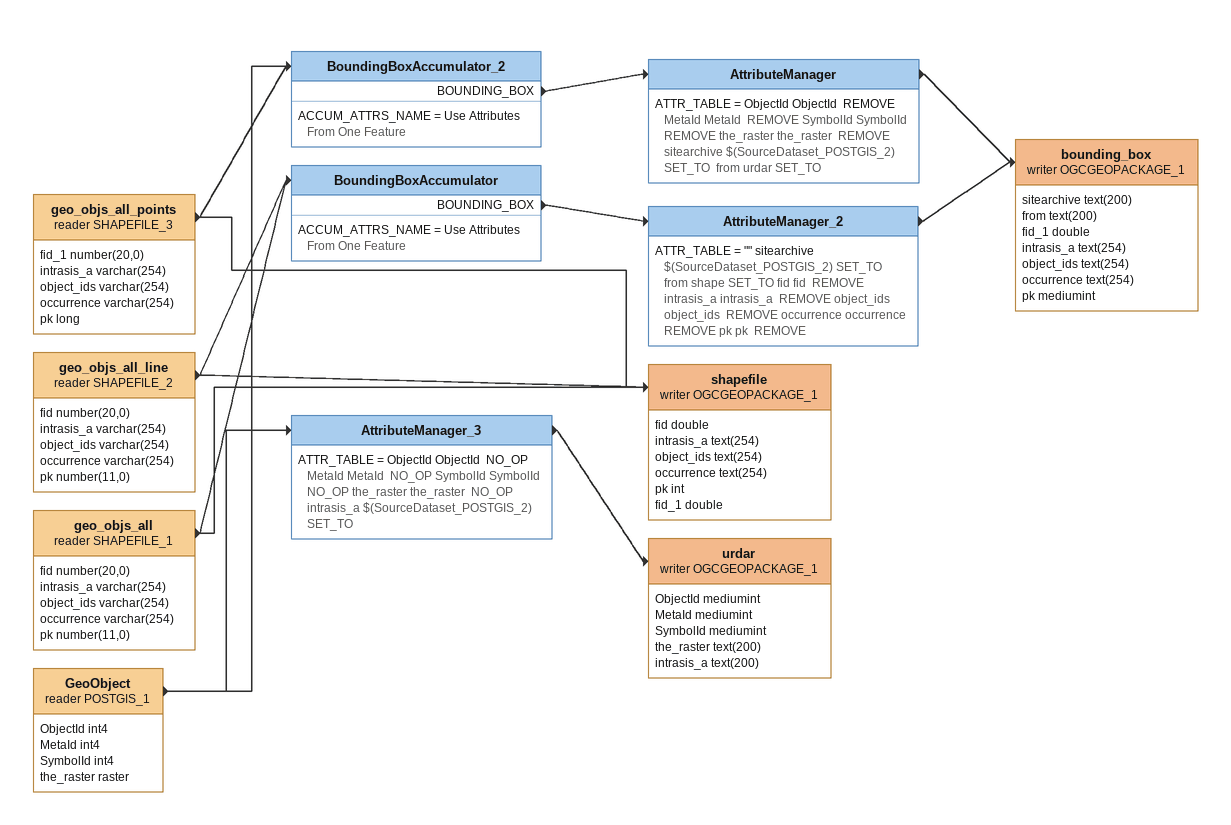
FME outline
geo_objs_all_points (reader SHAPEFILE_3)
    attributes: fid_1 number(20,0), intrasis_a varchar(254), object_ids varchar(254), occurrence varchar(254), pk long
    -> shapefile (writer OGCGEOPACKAGE_1)
    -> BoundingBoxAccumulator_2
geo_objs_all_line (reader SHAPEFILE_2)
    attributes: fid number(20,0), intrasis_a varchar(254), object_ids varchar(254), occurrence varchar(254), pk number(11,0)
    -> BoundingBoxAccumulator
    -> shapefile (writer OGCGEOPACKAGE_1)
geo_objs_all (reader SHAPEFILE_1)
    attributes: fid number(20,0), intrasis_a varchar(254), object_ids varchar(254), occurrence varchar(254), pk number(11,0)
    -> shapefile (writer OGCGEOPACKAGE_1)
    -> BoundingBoxAccumulator
BoundingBoxAccumulator
    ACCUM_ATTRS_NAME = Use Attributes From One Feature
    BOUNDING_BOX -> AttributeManager_2
AttributeManager_2
    ATTR_TABLE = "" sitearchive $(SourceDataset_POSTGIS_2) SET_TO  from shape SET_TO fid fid  REMOVE intrasis_a intrasis_a  REMOVE object_ids object_ids  REMOVE occurrence occurrence  REMOVE pk pk  REMOVE
    -> bounding_box (writer OGCGEOPACKAGE_1)
shapefile (writer OGCGEOPACKAGE_1)
    attributes: fid double, intrasis_a text(254), object_ids text(254), occurrence text(254), pk int, fid_1 double
GeoObject (reader POSTGIS_1)
    attributes: ObjectId int4, MetaId int4, SymbolId int4, the_raster raster
    -> BoundingBoxAccumulator_2
    -> AttributeManager_3
BoundingBoxAccumulator_2
    ACCUM_ATTRS_NAME = Use Attributes From One Feature
    BOUNDING_BOX -> AttributeManager
AttributeManager
    ATTR_TABLE = ObjectId ObjectId  REMOVE MetaId MetaId  REMOVE SymbolId SymbolId  REMOVE the_raster the_raster  REMOVE  sitearchive $(SourceDataset_POSTGIS_2) SET_TO  from urdar SET_TO
    -> bounding_box (writer OGCGEOPACKAGE_1)
bounding_box (writer OGCGEOPACKAGE_1)
    attributes: sitearchive text(200), from text(200), fid_1 double, intrasis_a text(254), object_ids text(254), occurrence text(254), pk mediumint
AttributeManager_3
    ATTR_TABLE = ObjectId ObjectId  NO_OP MetaId MetaId  NO_OP SymbolId SymbolId  NO_OP the_raster the_raster  NO_OP  intrasis_a $(SourceDataset_POSTGIS_2) SET_TO
    -> urdar (writer OGCGEOPACKAGE_1)
urdar (writer OGCGEOPACKAGE_1)
    attributes: ObjectId mediumint, MetaId mediumint, SymbolId mediumint, the_raster text(200), intrasis_a text(200)
